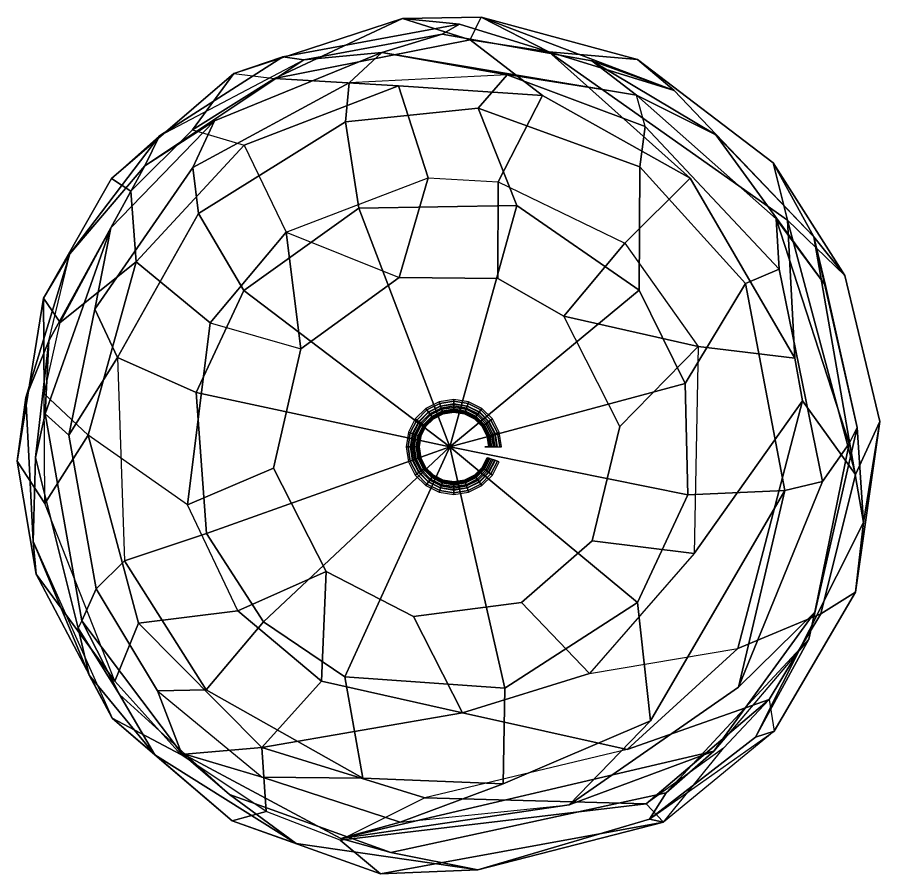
# Model space of a CAD drawing. Extents: x -6 to 11.6, y -2.5 to 13.7.
# Drawn here: x 8.623 to 11.643, y 1.51 to 4.51 of the extents above; entities that cross this region are included whole.
import ezdxf

# ---------------------------------------------------------------- set-up
doc = ezdxf.new("R2010")
doc.units = 0
doc.header["$LTSCALE"] = 1.25
doc.header["$MEASUREMENT"] = 0
doc.layers.get('0').update_dxf_attribs({"linetype": 'CONTINUOUS'})
doc.layers.add('PLANTS', color=3, linetype='CONTINUOUS')

# ---------------------------------------------------------------- blocks, each defined once
blk = doc.blocks.new('T17')
at = {"color": 33, "extrusion": (0, -1, 0)}
blk.add_lwpolyline([(0.0507, 0.2056), (0.0479, 0.1981), (0.044, 0.1815), (0.0418, 0.1604), (0.0407, 0.1346), (0.0407, 0.1106), (0.0429, 0.0723), (0.0462, 0.0408), (0.0501, 0.0242), (0.0534, 0.0099), (0.0556, 0.0002)], dxfattribs=at)
at = {"color": 82}
mesh = blk.add_polyface(dxfattribs=at)
corners = [(-0.1948, 0.4555, 0.4846), (-0.2522, 0.4362, 0.4154), (-0.0554, 0.5002, 0.4154), (0.0112, 0.4935, 0.4846), (0.0363, 0.5018, 0.4154), (0.2618, 0.4162, 0.4846), (0.2188, 0.4525, 0.4154), (0.3772, 0.3319, 0.4154), (0.4248, 0.2454, 0.4846), (0.4608, 0.2001, 0.4154), (0.5016, 0.0296, 0.4154), (0.4826, -0.0882, 0.4846), (0.4735, -0.1693, 0.4154), (0.3786, -0.3317, 0.4154), (0.3568, -0.3387, 0.4846), (0.2491, -0.4379, 0.4154), (0.2331, -0.4346, 0.4846), (0.0327, -0.4938, 0.4846), (-0.0809, -0.4982, 0.4154), (-0.2543, -0.4364, 0.4154), (-0.1793, -0.4631, 0.4846), (-0.394, -0.3164, 0.4154), (-0.3444, -0.3594, 0.4846), (-0.4211, -0.2664, 0.4846), (-0.483, -0.1485, 0.4154), (-0.4863, -0.1103, 0.4846), (-0.5049, -0.0167, 0.4154), (-0.4951, 0.0576, 0.4846), (-0.4741, 0.1736, 0.4154), (-0.4437, 0.2256, 0.4846), (-0.3951, 0.3136, 0.4154), (-0.3389, 0.3631, 0.4846)]
mesh.append_faces([[corners[k] for k in face] for face in [(5, 4, 6, 5), (8, 7, 9, 8), (11, 10, 12, 11), (16, 15, 17, 16), (17, 15, 18, 17), (22, 19, 21, 22), (22, 21, 23, 22)]], dxfattribs={"color": 82})
mesh.append_faces([[corners[k] for k in face] for face in [(0, 3, 0), (3, 5, 3), (5, 8, 5), (8, 11, 8), (11, 14, 11), (14, 16, 13), (17, 20, 17), (20, 22, 20), (23, 25, 21), (25, 27, 25), (27, 29, 27), (29, 31, 29), (31, 0, 31)]], dxfattribs={"vtx0": -1, "color": 82})
mesh.append_faces([[corners[k] for k in face] for face in [(0, 1, 2, 3), (3, 2, 4, 5), (5, 6, 7, 8), (8, 9, 10, 11), (11, 12, 13, 14), (14, 13, 15, 16), (17, 18, 19, 20), (20, 19, 21, 22), (23, 21, 24, 25), (25, 24, 26, 27), (27, 26, 28, 29), (29, 28, 30, 31), (31, 30, 1, 0)]], dxfattribs={"vtx3": -1, "color": 82})
mesh = blk.add_polyface(dxfattribs=at)
corners = [(0.2491, -0.4379, 0.4154), (0.2289, -0.4166, 0.3366), (-0.128, -0.4589, 0.3366), (-0.0809, -0.4982, 0.4154), (-0.2146, -0.4257, 0.3366), (-0.2543, -0.4364, 0.4154), (-0.3139, -0.3592, 0.3366), (-0.394, -0.3164, 0.4154), (-0.3912, -0.2733, 0.3366), (-0.483, -0.1485, 0.4154), (-0.4729, -0.0661, 0.3366), (-0.5049, -0.0167, 0.4154), (-0.4734, 0.0621, 0.3366), (-0.4741, 0.1736, 0.4154), (-0.4547, 0.1455, 0.3366), (-0.3722, 0.2986, 0.3366), (-0.3951, 0.3136, 0.4154), (-0.3005, 0.3703, 0.3366), (-0.2522, 0.4362, 0.4154), (-0.2048, 0.4304, 0.3366), (-0.0554, 0.5002, 0.4154), (0.0236, 0.4754, 0.3366), (0.0363, 0.5018, 0.4154)]
mesh.append_faces([[corners[k] for k in face] for face in [(13, 12, 14, 13)]], dxfattribs={"color": 82})
mesh.append_faces([[corners[k] for k in face] for face in [(0, 3, 0), (3, 5, 3), (5, 7, 5), (7, 9, 7), (9, 11, 9), (11, 13, 11), (13, 16, 13), (16, 18, 16), (18, 20, 18), (20, 22, 20)]], dxfattribs={"vtx0": -1, "color": 82})
mesh.append_faces([[corners[k] for k in face] for face in [(0, 1, 2, 3), (3, 2, 4, 5), (5, 4, 6, 7), (7, 6, 8, 9), (9, 8, 10, 11), (11, 10, 12, 13), (13, 14, 15, 16), (16, 15, 17, 18), (18, 17, 19, 20), (20, 19, 21, 22)]], dxfattribs={"vtx3": -1, "color": 82})
mesh = blk.add_polyface(dxfattribs=at)
corners = [(-0.4682, 0.1241, 0.5538), (-0.4437, 0.2256, 0.4846), (-0.3389, 0.3631, 0.4846), (-0.356, 0.3283, 0.5538), (-0.1948, 0.4555, 0.4846), (-0.1704, 0.4522, 0.5538), (0.0112, 0.4935, 0.4846), (-0.009, 0.4819, 0.5538), (0.2618, 0.4162, 0.4846), (0.1656, 0.451, 0.5538), (0.4248, 0.2454, 0.4846), (0.3104, 0.3646, 0.5538), (0.4382, 0.1884, 0.5538), (0.4826, -0.0882, 0.4846), (0.4754, 0.0228, 0.5538), (0.3568, -0.3387, 0.4846), (0.419, -0.2243, 0.5538), (0.2331, -0.4346, 0.4846), (0.2523, -0.4036, 0.5538), (0.0327, -0.4938, 0.4846), (-0.0691, -0.4734, 0.5538), (-0.1793, -0.4631, 0.4846), (-0.2572, -0.4057, 0.5538), (-0.3444, -0.3594, 0.4846), (-0.3855, -0.2891, 0.5538), (-0.4211, -0.2664, 0.4846), (-0.4337, -0.2117, 0.5538), (-0.4863, -0.1103, 0.4846), (-0.4838, -0.0122, 0.5538), (-0.4951, 0.0576, 0.4846)]
mesh.append_faces([[corners[k] for k in face] for face in [(11, 10, 12, 11)]], dxfattribs={"color": 82})
mesh.append_faces([[corners[k] for k in face] for face in [(0, 3, 0), (3, 5, 3), (5, 7, 5), (7, 9, 7), (9, 11, 9), (12, 14, 10), (14, 16, 14), (16, 18, 16), (18, 20, 18), (20, 22, 20), (22, 24, 22), (24, 26, 24), (26, 28, 26), (28, 0, 28), (0, 3, 0), (3, 5, 3)]], dxfattribs={"vtx0": -1, "color": 82})
mesh.append_faces([[corners[k] for k in face] for face in [(0, 1, 2, 3), (3, 2, 4, 5), (5, 4, 6, 7), (7, 6, 8, 9), (9, 8, 10, 11), (12, 10, 13, 14), (14, 13, 15, 16), (16, 15, 17, 18), (18, 17, 19, 20), (20, 19, 21, 22), (22, 21, 23, 24), (24, 23, 25, 26), (26, 25, 27, 28), (28, 27, 29, 0), (0, 29, 1, 3), (3, 1, 2, 5)]], dxfattribs={"vtx3": -1, "color": 82})
mesh = blk.add_polyface(dxfattribs=at)
corners = [(-0.2522, 0.4362, 0.4154), (-0.2048, 0.4304, 0.3366), (0.0236, 0.4754, 0.3366), (-0.0554, 0.5002, 0.4154), (0.1156, 0.4614, 0.3366), (0.0363, 0.5018, 0.4154), (0.2188, 0.4525, 0.4154), (0.3941, 0.2649, 0.3366), (0.3772, 0.3319, 0.4154), (0.4608, 0.2001, 0.4154), (0.4735, -0.0321, 0.3366), (0.5016, 0.0296, 0.4154), (0.433, -0.1948, 0.3366), (0.4735, -0.1693, 0.4154), (0.3724, -0.2948, 0.3366), (0.3786, -0.3317, 0.4154), (0.2491, -0.4379, 0.4154), (0.3193, -0.3518, 0.3366), (0.2289, -0.4166, 0.3366)]
mesh.append_faces([[corners[k] for k in face] for face in [(5, 4, 6, 5), (8, 7, 9, 8), (16, 17, 18, 16)]], dxfattribs={"color": 82})
mesh.append_faces([[corners[k] for k in face] for face in [(0, 3, 0), (3, 5, 3), (6, 8, 6), (9, 11, 9), (11, 13, 11), (13, 15, 13), (14, 17, 14)]], dxfattribs={"vtx0": -1, "color": 82})
mesh.append_faces([[corners[k] for k in face] for face in [(0, 1, 2, 3), (3, 2, 4, 5), (6, 4, 7, 8), (9, 7, 10, 11), (11, 10, 12, 13), (13, 12, 14, 15), (14, 15, 16, 17)]], dxfattribs={"vtx3": -1, "color": 82})
mesh = blk.add_polyface(dxfattribs=at)
corners = [(-0.3005, 0.3703, 0.3366), (-0.2401, 0.3525, 0.2769), (-0.0601, 0.4218, 0.2769), (-0.2048, 0.4304, 0.3366), (0.1081, 0.4102, 0.2769), (0.0236, 0.4754, 0.3366), (0.2802, 0.314, 0.2769), (0.1156, 0.4614, 0.3366), (0.4026, 0.1038, 0.2769), (0.3941, 0.2649, 0.3366), (0.4113, 0.0539, 0.2769), (0.4735, -0.0321, 0.3366), (0.3362, -0.2351, 0.2769), (0.433, -0.1948, 0.3366), (0.2068, -0.3533, 0.2769), (0.3724, -0.2948, 0.3366), (-0.0294, -0.4096, 0.2769), (0.2289, -0.4166, 0.3366), (-0.128, -0.4589, 0.3366), (-0.2146, -0.4257, 0.3366), (-0.2193, -0.3507, 0.2769), (-0.3139, -0.3592, 0.3366), (-0.3912, -0.2733, 0.3366), (-0.3636, -0.2056, 0.2769), (-0.4729, -0.0661, 0.3366), (-0.422, 0.0138, 0.2769), (-0.4734, 0.0621, 0.3366), (-0.4547, 0.1455, 0.3366), (-0.3662, 0.2163, 0.2769), (-0.3722, 0.2986, 0.3366)]
mesh.append_faces([[corners[k] for k in face] for face in [(17, 16, 18, 17), (20, 19, 21, 20), (25, 24, 26, 25), (28, 27, 29, 28)]], dxfattribs={"color": 82})
mesh.append_faces([[corners[k] for k in face] for face in [(0, 3, 0), (3, 5, 3), (5, 7, 5), (7, 9, 7), (9, 11, 9), (11, 13, 11), (13, 15, 13), (15, 17, 15), (16, 20, 16), (20, 23, 20), (23, 25, 23), (25, 28, 25), (28, 1, 28)]], dxfattribs={"vtx0": -1, "color": 82})
mesh.append_faces([[corners[k] for k in face] for face in [(0, 1, 2, 3), (3, 2, 4, 5), (5, 4, 6, 7), (7, 6, 8, 9), (9, 8, 10, 11), (11, 10, 12, 13), (13, 12, 14, 15), (15, 14, 16, 17), (16, 18, 19, 20), (20, 21, 22, 23), (23, 22, 24, 25), (25, 26, 27, 28), (28, 29, 0, 1)]], dxfattribs={"vtx3": -1, "color": 82})
mesh = blk.add_polyface(dxfattribs=at)
corners = [(-0.3959, 0.256, 0.623), (-0.356, 0.3283, 0.5538), (-0.2747, 0.3808, 0.623), (-0.1704, 0.4522, 0.5538), (-0.0795, 0.4604, 0.623), (-0.009, 0.4819, 0.5538), (0.1656, 0.451, 0.5538), (0.2177, 0.4109, 0.623), (0.3104, 0.3646, 0.5538), (0.4382, 0.1884, 0.5538), (0.3807, 0.2664, 0.623), (0.4754, 0.0228, 0.5538), (0.4658, 0.0039, 0.623), (0.419, -0.2243, 0.5538), (0.426, -0.1929, 0.623), (0.3079, -0.355, 0.623)]
mesh.append_faces([[corners[k] for k in face] for face in [(0, 1, 2, 0), (4, 3, 5, 4), (7, 6, 8, 7), (14, 13, 15, 14)]], dxfattribs={"color": 82})
mesh.append_faces([[corners[k] for k in face] for face in [(2, 4, 2), (4, 7, 4), (7, 10, 7), (10, 12, 10), (12, 14, 12)]], dxfattribs={"vtx0": -1, "color": 82})
mesh.append_faces([[corners[k] for k in face] for face in [(2, 1, 3, 4), (4, 5, 6, 7), (7, 8, 9, 10), (10, 9, 11, 12), (12, 11, 13, 14)]], dxfattribs={"vtx3": -1, "color": 82})
mesh = blk.add_polyface(dxfattribs=at)
corners = [(0.2278, 0.3742, 0.6923), (0.2177, 0.4109, 0.623), (0.3807, 0.2664, 0.623), (0.3844, 0.2077, 0.6923), (0.4658, 0.0039, 0.623), (0.435, -0.0403, 0.6923), (0.426, -0.1929, 0.623), (0.3366, -0.2805, 0.6923), (0.3079, -0.355, 0.623), (0.1393, -0.4176, 0.6923), (-0.1272, -0.4571, 0.623), (-0.058, -0.4382, 0.6923), (-0.3132, -0.3575, 0.623), (-0.219, -0.3856, 0.6923), (-0.3413, -0.2847, 0.6923), (-0.4297, -0.2029, 0.623), (-0.413, -0.1655, 0.6923), (-0.4722, 0.0388, 0.623), (-0.4447, 0.0137, 0.6923), (-0.3959, 0.256, 0.623), (-0.4143, 0.1608, 0.6923), (-0.2747, 0.3808, 0.623), (-0.2999, 0.3262, 0.6923), (-0.0795, 0.4604, 0.623), (-0.1174, 0.4253, 0.6923), (0.0667, 0.4344, 0.6923)]
mesh.append_faces([[corners[k] for k in face] for face in [(9, 8, 10, 9), (9, 10, 11, 9), (13, 12, 14, 13), (24, 23, 25, 24), (25, 23, 1, 25), (25, 0, 1, 25)]], dxfattribs={"color": 82})
mesh.append_faces([[corners[k] for k in face] for face in [(0, 3, 0), (3, 5, 3), (5, 7, 5), (7, 9, 7), (11, 13, 11), (14, 16, 14), (16, 18, 16), (18, 20, 18), (20, 22, 20), (22, 24, 22)]], dxfattribs={"vtx0": -1, "color": 82})
mesh.append_faces([[corners[k] for k in face] for face in [(0, 1, 2, 3), (3, 2, 4, 5), (5, 4, 6, 7), (7, 6, 8, 9), (11, 10, 12, 13), (14, 12, 15, 16), (16, 15, 17, 18), (18, 17, 19, 20), (20, 19, 21, 22), (22, 21, 23, 24)]], dxfattribs={"vtx3": -1, "color": 82})
mesh = blk.add_polyface(dxfattribs=at)
corners = [(-0.388, 0.1046, 0.7615), (-0.4143, 0.1608, 0.6923), (-0.4447, 0.0137, 0.6923), (-0.3796, -0.1328, 0.7615), (-0.413, -0.1655, 0.6923), (-0.3413, -0.2847, 0.6923), (-0.2843, -0.2834, 0.7615), (-0.219, -0.3856, 0.6923), (-0.1017, -0.3866, 0.7615), (-0.058, -0.4382, 0.6923), (0.0621, -0.3932, 0.7615), (0.1393, -0.4176, 0.6923), (0.2341, -0.3197, 0.7615), (0.3366, -0.2805, 0.6923), (0.3908, -0.0507, 0.7615), (0.435, -0.0403, 0.6923), (0.3844, 0.2077, 0.6923), (0.3448, 0.1908, 0.7615), (0.2278, 0.3742, 0.6923), (0.2216, 0.3272, 0.7615), (0.0667, 0.4344, 0.6923), (0.0331, 0.3956, 0.7615), (-0.1174, 0.4253, 0.6923), (-0.1218, 0.3795, 0.7615), (-0.2999, 0.3262, 0.6923), (-0.2934, 0.2727, 0.7615)]
mesh.append_faces([[corners[k] for k in face] for face in [(0, 1, 2, 0), (14, 13, 15, 14)]], dxfattribs={"color": 82})
mesh.append_faces([[corners[k] for k in face] for face in [(0, 2, 0), (3, 6, 3), (6, 8, 6), (8, 10, 8), (10, 12, 10), (12, 14, 12), (14, 17, 14), (17, 19, 17), (19, 21, 19), (21, 23, 21), (23, 25, 23), (25, 0, 25)]], dxfattribs={"vtx0": -1, "color": 82})
mesh.append_faces([[corners[k] for k in face] for face in [(0, 3, 4, 2), (3, 4, 5, 6), (6, 5, 7, 8), (8, 7, 9, 10), (10, 9, 11, 12), (12, 11, 13, 14), (14, 15, 16, 17), (17, 16, 18, 19), (19, 18, 20, 21), (21, 20, 22, 23), (23, 22, 24, 25), (25, 24, 1, 0)]], dxfattribs={"vtx3": -1, "color": 82})
mesh = blk.add_polyface(dxfattribs=at)
corners = [(-0.2401, 0.3525, 0.2769), (-0.1912, 0.2508, 0.2423), (-0.0254, 0.3141, 0.2423), (-0.0601, 0.4218, 0.2769), (0.0564, 0.3097, 0.2423), (0.1081, 0.4102, 0.2769), (0.2043, 0.238, 0.2423), (0.2802, 0.314, 0.2769), (0.2896, 0.1175, 0.2423), (0.4026, 0.1038, 0.2769), (0.2849, -0.1244, 0.2423), (0.4113, 0.0539, 0.2769), (0.1628, -0.2644, 0.2423), (0.3362, -0.2351, 0.2769), (0.2068, -0.3533, 0.2769), (0.0146, -0.3105, 0.2423), (-0.0294, -0.4096, 0.2769), (-0.2193, -0.3507, 0.2769), (-0.15, -0.2733, 0.2423), (-0.3636, -0.2056, 0.2769), (-0.2474, -0.1913, 0.2423), (-0.3064, -0.0677, 0.2423), (-0.422, 0.0138, 0.2769), (-0.3662, 0.2163, 0.2769), (-0.2798, 0.1449, 0.2423)]
mesh.append_faces([[corners[k] for k in face] for face in [(15, 17, 18, 15)]], dxfattribs={"color": 82})
mesh.append_faces([[corners[k] for k in face] for face in [(0, 3, 0), (3, 5, 3), (5, 7, 5), (7, 9, 7), (9, 11, 9), (11, 13, 11), (12, 15, 12), (15, 17, 15), (18, 20, 18), (20, 19, 20), (21, 24, 21), (24, 1, 24)]], dxfattribs={"vtx0": -1, "color": 82})
mesh.append_faces([[corners[k] for k in face] for face in [(0, 1, 2, 3), (3, 2, 4, 5), (5, 4, 6, 7), (7, 6, 8, 9), (9, 8, 10, 11), (11, 10, 12, 13), (12, 13, 14, 15), (15, 14, 16, 17), (18, 17, 19, 20), (20, 21, 22, 19), (21, 22, 23, 24), (24, 23, 0, 1)]], dxfattribs={"vtx3": -1, "color": 82})
mesh = blk.add_polyface(dxfattribs=at)
corners = [(-0.2839, -0.101, 0.7961), (-0.3796, -0.1328, 0.7615), (-0.2843, -0.2834, 0.7615), (-0.2176, -0.2043, 0.7961), (-0.1017, -0.3866, 0.7615), (-0.1226, -0.2683, 0.7961), (0.0621, -0.3932, 0.7615), (0.0642, -0.2816, 0.7961), (0.2341, -0.3197, 0.7615), (0.2189, -0.1815, 0.7961), (0.3908, -0.0507, 0.7615), (0.2777, -0.0559, 0.7961), (0.3448, 0.1908, 0.7615), (0.2744, 0.0743, 0.7961), (0.2216, 0.3272, 0.7615), (0.2209, 0.1831, 0.7961), (0.0331, 0.3956, 0.7615), (0.078, 0.2818, 0.7961), (-0.1218, 0.3795, 0.7615), (-0.1062, 0.2787, 0.7961)]
mesh.append_faces([[corners[k] for k in face] for face in [(0, 3, 0), (3, 5, 3), (5, 7, 5), (7, 9, 7), (9, 11, 9), (11, 13, 11), (13, 15, 13), (15, 17, 15), (17, 19, 17)]], dxfattribs={"vtx0": -1, "color": 82})
mesh.append_faces([[corners[k] for k in face] for face in [(0, 1, 2, 3), (3, 2, 4, 5), (5, 4, 6, 7), (7, 6, 8, 9), (9, 8, 10, 11), (11, 10, 12, 13), (13, 12, 14, 15), (15, 14, 16, 17), (17, 16, 18, 19)]], dxfattribs={"vtx3": -1, "color": 82})
mesh = blk.add_polyface(dxfattribs=at)
corners = [(-0.1062, 0.2787, 0.7961), (-0.1218, 0.3795, 0.7615), (-0.2934, 0.2727, 0.7615), (-0.2404, 0.1826, 0.7961)]
mesh.append_faces([[corners[k] for k in face] for face in [(0, 3, 0)]], dxfattribs={"vtx0": -1, "color": 82})
mesh.append_faces([[corners[k] for k in face] for face in [(0, 1, 2, 3)]], dxfattribs={"vtx3": -1, "color": 82})
mesh = blk.add_polyface(dxfattribs=at)
corners = [(-0.4722, 0.0388, 0.623), (-0.4682, 0.1241, 0.5538), (-0.356, 0.3283, 0.5538), (-0.3959, 0.256, 0.623)]
mesh.append_faces([[corners[k] for k in face] for face in [(0, 3, 0)]], dxfattribs={"vtx0": -1, "color": 82})
mesh.append_faces([[corners[k] for k in face] for face in [(0, 1, 2, 3)]], dxfattribs={"vtx3": -1, "color": 82})
mesh = blk.add_polyface(dxfattribs=at)
corners = [(-0.1738, 0.1145, 0.2077), (-0.1912, 0.2508, 0.2423), (-0.0254, 0.3141, 0.2423), (-0.0593, 0.198, 0.2077), (0.0564, 0.3097, 0.2423), (0.056, 0.1966, 0.2077), (0.2043, 0.238, 0.2423), (0.1329, 0.1526, 0.2077), (0.2896, 0.1175, 0.2423), (0.1983, 0.0241, 0.2077), (0.2849, -0.1244, 0.2423), (0.1662, -0.1095, 0.2077), (0.1628, -0.2644, 0.2423), (0.0837, -0.1816, 0.2077), (0.0146, -0.3105, 0.2423), (-0.0426, -0.1978, 0.2077), (-0.15, -0.2733, 0.2423), (-0.1444, -0.1454, 0.2077), (-0.2474, -0.1913, 0.2423), (-0.3064, -0.0677, 0.2423), (-0.2059, -0.0249, 0.2077), (-0.2798, 0.1449, 0.2423)]
mesh.append_faces([[corners[k] for k in face] for face in [(7, 6, 8, 7), (7, 8, 9, 7), (17, 16, 18, 17), (0, 1, 0), (0, 1, 3, 0)]], dxfattribs={"color": 82})
mesh.append_faces([[corners[k] for k in face] for face in [(0, 3, 0), (3, 5, 3), (5, 7, 5), (9, 11, 9), (11, 13, 11), (13, 15, 13), (15, 17, 15), (17, 20, 17), (20, 0, 20)]], dxfattribs={"vtx0": -1, "color": 82})
mesh.append_faces([[corners[k] for k in face] for face in [(0, 1, 2, 3), (3, 2, 4, 5), (5, 4, 6, 7), (9, 8, 10, 11), (11, 10, 12, 13), (13, 12, 14, 15), (15, 14, 16, 17), (17, 18, 19, 20), (20, 19, 21, 0)]], dxfattribs={"vtx3": -1, "color": 82})
mesh = blk.add_polyface(dxfattribs=at)
corners = [(-0.2404, 0.1826, 0.7961), (-0.2934, 0.2727, 0.7615), (-0.388, 0.1046, 0.7615), (-0.2961, 0.0635, 0.7961)]
mesh.append_faces([[corners[k] for k in face] for face in [(0, 3, 0)]], dxfattribs={"vtx0": -1, "color": 82})
mesh.append_faces([[corners[k] for k in face] for face in [(0, 1, 2, 3)]], dxfattribs={"vtx3": -1, "color": 82})
mesh = blk.add_polyface(dxfattribs=at)
corners = [(0, 0, 0.8307), (-0.2404, 0.1826, 0.7961), (-0.2961, 0.0635, 0.7961), (-0.2839, -0.101, 0.7961), (-0.2176, -0.2043, 0.7961), (-0.1226, -0.2683, 0.7961), (0.0642, -0.2816, 0.7961), (0.2189, -0.1815, 0.7961), (0.2777, -0.0559, 0.7961), (0.2744, 0.0743, 0.7961), (0.2209, 0.1831, 0.7961), (0.078, 0.2818, 0.7961), (-0.1062, 0.2787, 0.7961)]
mesh.append_faces([[corners[k] for k in face] for face in [(0, 1, 0)]], dxfattribs={"vtx0": -1, "color": 82})
mesh.append_faces([[corners[k] for k in face] for face in [(0, 0, 2), (0, 2, 3), (0, 3, 0), (0, 0, 3), (0, 3, 4), (0, 4, 0), (0, 0, 4), (0, 4, 5), (0, 5, 0), (0, 0, 5), (0, 5, 6), (0, 6, 0), (0, 0, 6), (0, 6, 7), (0, 7, 0), (0, 0, 7), (0, 7, 8), (0, 8, 0), (0, 0, 8), (0, 8, 9), (0, 9, 0), (0, 0, 9), (0, 9, 10), (0, 10, 0), (0, 0, 10), (0, 10, 11), (0, 11, 0), (0, 0, 11), (0, 11, 12), (0, 12, 0), (0, 0, 12), (0, 12, 1)]], dxfattribs={"vtx0": -1, "vtx2": -1, "color": 82})
mesh.append_faces([[corners[k] for k in face] for face in [(0, 1, 2, 0)]], dxfattribs={"vtx3": -1, "color": 82})
mesh = blk.add_polyface(dxfattribs=at)
corners = [(-0.4297, -0.2029, 0.623), (-0.4337, -0.2117, 0.5538), (-0.4838, -0.0122, 0.5538), (-0.4722, 0.0388, 0.623), (-0.4682, 0.1241, 0.5538)]
mesh.append_faces([[corners[k] for k in face] for face in [(3, 2, 4, 3)]], dxfattribs={"color": 82})
mesh.append_faces([[corners[k] for k in face] for face in [(0, 3, 0)]], dxfattribs={"vtx0": -1, "color": 82})
mesh.append_faces([[corners[k] for k in face] for face in [(0, 1, 2, 3)]], dxfattribs={"vtx3": -1, "color": 82})
mesh = blk.add_polyface(dxfattribs=at)
corners = [(-0.2961, 0.0635, 0.7961), (-0.388, 0.1046, 0.7615), (-0.3796, -0.1328, 0.7615), (-0.2839, -0.101, 0.7961)]
mesh.append_faces([[corners[k] for k in face] for face in [(0, 3, 0)]], dxfattribs={"vtx0": -1, "color": 82})
mesh.append_faces([[corners[k] for k in face] for face in [(0, 1, 2, 3)]], dxfattribs={"vtx3": -1, "color": 82})
mesh = blk.add_polyface(dxfattribs=at)
corners = [(0.426, -0.1929, 0.623), (0.419, -0.2243, 0.5538), (0.2523, -0.4036, 0.5538), (0.3079, -0.355, 0.623), (-0.0691, -0.4734, 0.5538), (-0.1272, -0.4571, 0.623)]
mesh.append_faces([[corners[k] for k in face] for face in [(0, 3, 0), (3, 5, 3)]], dxfattribs={"vtx0": -1, "color": 82})
mesh.append_faces([[corners[k] for k in face] for face in [(0, 1, 2, 3), (3, 2, 4, 5)]], dxfattribs={"vtx3": -1, "color": 82})
mesh = blk.add_polyface(dxfattribs=at)
corners = [(-0.1272, -0.4571, 0.623), (-0.0691, -0.4734, 0.5538), (-0.2572, -0.4057, 0.5538), (-0.3132, -0.3575, 0.623), (-0.3855, -0.2891, 0.5538), (-0.4297, -0.2029, 0.623), (-0.4337, -0.2117, 0.5538)]
mesh.append_faces([[corners[k] for k in face] for face in [(5, 4, 6, 5)]], dxfattribs={"color": 82})
mesh.append_faces([[corners[k] for k in face] for face in [(0, 3, 0), (3, 5, 3)]], dxfattribs={"vtx0": -1, "color": 82})
mesh.append_faces([[corners[k] for k in face] for face in [(0, 1, 2, 3), (3, 2, 4, 5)]], dxfattribs={"vtx3": -1, "color": 82})
at = {"color": 33}
mesh = blk.add_polymesh((20, 11), dxfattribs=dict(at, m_close=True))
for k, corner in enumerate([(0.0553, 0, 0.2103), (0.0525, 0, 0.2029), (0.0487, 0, 0.1863), (0.0464, 0, 0.1651), (0.0453, 0, 0.1394), (0.0453, 0, 0.1154), (0.0475, 0, 0.077), (0.0509, 0, 0.0456), (0.0547, 0, 0.029), (0.0581, 0, 0.0147), (0.0603, 0, 0.005), (0.0528, 0.0157, 0.2103), (0.0502, 0.0148, 0.2029), (0.0465, 0.0136, 0.1863), (0.0444, 0.0129, 0.1651), (0.0433, 0.0126, 0.1394), (0.0433, 0.0126, 0.1154), (0.0454, 0.0132, 0.077), (0.0486, 0.0143, 0.0456), (0.0523, 0.0155, 0.029), (0.0555, 0.0165, 0.0147), (0.0576, 0.0172, 0.005), (0.0456, 0.0298, 0.2103), (0.0434, 0.0281, 0.2029), (0.0403, 0.0259, 0.1863), (0.0384, 0.0246, 0.1651), (0.0375, 0.0239, 0.1394), (0.0375, 0.0239, 0.1154), (0.0393, 0.0252, 0.077), (0.042, 0.0272, 0.0456), (0.0452, 0.0294, 0.029), (0.0479, 0.0314, 0.0147), (0.0497, 0.0327, 0.005), (0.0344, 0.041, 0.2103), (0.0328, 0.0387, 0.2029), (0.0305, 0.0356, 0.1863), (0.0292, 0.0338, 0.1651), (0.0286, 0.0329, 0.1394), (0.0286, 0.0329, 0.1154), (0.0298, 0.0347, 0.077), (0.0318, 0.0374, 0.0456), (0.0341, 0.0405, 0.029), (0.0361, 0.0432, 0.0147), (0.0373, 0.045, 0.005), (0.0203, 0.0482, 0.2103), (0.0194, 0.0455, 0.2029), (0.0182, 0.0419, 0.1863), (0.0176, 0.0397, 0.1651), (0.0172, 0.0387, 0.1394), (0.0172, 0.0387, 0.1154), (0.0179, 0.0408, 0.077), (0.0189, 0.044, 0.0456), (0.0201, 0.0476, 0.029), (0.0212, 0.0508, 0.0147), (0.0218, 0.0529, 0.005), (0.0046, 0.0507, 0.2103), (0.0046, 0.0479, 0.2029), (0.0046, 0.044, 0.1863), (0.0046, 0.0418, 0.1651), (0.0046, 0.0407, 0.1394), (0.0046, 0.0407, 0.1154), (0.0046, 0.0429, 0.077), (0.0046, 0.0462, 0.0456), (0.0046, 0.0501, 0.029), (0.0046, 0.0534, 0.0147), (0.0046, 0.0556, 0.005), (-0.011, 0.0482, 0.2103), (-0.0101, 0.0455, 0.2029), (-0.009, 0.0419, 0.1863), (-0.0083, 0.0397, 0.1651), (-0.0079, 0.0387, 0.1394), (-0.0079, 0.0387, 0.1154), (-0.0086, 0.0408, 0.077), (-0.0096, 0.044, 0.0456), (-0.0108, 0.0476, 0.029), (-0.0119, 0.0508, 0.0147), (-0.0125, 0.0529, 0.005), (-0.0251, 0.041, 0.2103), (-0.0235, 0.0387, 0.2029), (-0.0212, 0.0356, 0.1863), (-0.0199, 0.0338, 0.1651), (-0.0193, 0.0329, 0.1394), (-0.0193, 0.0329, 0.1154), (-0.0206, 0.0347, 0.077), (-0.0225, 0.0374, 0.0456), (-0.0248, 0.0405, 0.029), (-0.0268, 0.0432, 0.0147), (-0.0281, 0.045, 0.005), (-0.0363, 0.0298, 0.2103), (-0.0341, 0.0281, 0.2029), (-0.031, 0.0259, 0.1863), (-0.0291, 0.0246, 0.1651), (-0.0283, 0.0239, 0.1394), (-0.0283, 0.0239, 0.1154), (-0.03, 0.0252, 0.077), (-0.0327, 0.0272, 0.0456), (-0.0359, 0.0294, 0.029), (-0.0386, 0.0314, 0.0147), (-0.0404, 0.0327, 0.005), (-0.0435, 0.0157, 0.2103), (-0.0409, 0.0148, 0.2029), (-0.0372, 0.0136, 0.1863), (-0.0351, 0.0129, 0.1651), (-0.034, 0.0126, 0.1394), (-0.034, 0.0126, 0.1154), (-0.0361, 0.0132, 0.077), (-0.0393, 0.0143, 0.0456), (-0.043, 0.0155, 0.029), (-0.0462, 0.0165, 0.0147), (-0.0483, 0.0172, 0.005), (-0.046, 0, 0.2103), (-0.0432, 0, 0.2029), (-0.0394, 0, 0.1863), (-0.0371, 0, 0.1651), (-0.036, 0, 0.1394), (-0.036, 0, 0.1154), (-0.0382, 0, 0.077), (-0.0416, 0, 0.0456), (-0.0454, 0, 0.029), (-0.0488, 0, 0.0147), (-0.051, 0, 0.005), (-0.0435, -0.0157, 0.2103), (-0.0409, -0.0148, 0.2029), (-0.0372, -0.0136, 0.1863), (-0.0351, -0.0129, 0.1651), (-0.034, -0.0126, 0.1394), (-0.034, -0.0126, 0.1154), (-0.0361, -0.0132, 0.077), (-0.0393, -0.0143, 0.0456), (-0.043, -0.0155, 0.029), (-0.0462, -0.0165, 0.0147), (-0.0483, -0.0172, 0.005), (-0.0363, -0.0298, 0.2103), (-0.0341, -0.0281, 0.2029), (-0.031, -0.0259, 0.1863), (-0.0291, -0.0246, 0.1651), (-0.0283, -0.0239, 0.1394), (-0.0283, -0.0239, 0.1154), (-0.03, -0.0252, 0.077), (-0.0327, -0.0272, 0.0456), (-0.0359, -0.0294, 0.029), (-0.0386, -0.0314, 0.0147), (-0.0404, -0.0327, 0.005), (-0.0251, -0.041, 0.2103), (-0.0235, -0.0387, 0.2029), (-0.0212, -0.0356, 0.1863), (-0.0199, -0.0338, 0.1651), (-0.0193, -0.0329, 0.1394), (-0.0193, -0.0329, 0.1154), (-0.0206, -0.0347, 0.077), (-0.0225, -0.0374, 0.0456), (-0.0248, -0.0405, 0.029), (-0.0268, -0.0432, 0.0147), (-0.0281, -0.045, 0.005), (-0.011, -0.0482, 0.2103), (-0.0101, -0.0455, 0.2029), (-0.009, -0.0419, 0.1863), (-0.0083, -0.0397, 0.1651), (-0.0079, -0.0387, 0.1394), (-0.0079, -0.0387, 0.1154), (-0.0086, -0.0408, 0.077), (-0.0096, -0.044, 0.0456), (-0.0108, -0.0476, 0.029), (-0.0119, -0.0508, 0.0147), (-0.0125, -0.0529, 0.005), (0.0046, -0.0507, 0.2103), (0.0046, -0.0479, 0.2029), (0.0046, -0.044, 0.1863), (0.0046, -0.0418, 0.1651), (0.0046, -0.0407, 0.1394), (0.0046, -0.0407, 0.1154), (0.0046, -0.0429, 0.077), (0.0046, -0.0462, 0.0456), (0.0046, -0.0501, 0.029), (0.0046, -0.0534, 0.0147), (0.0046, -0.0556, 0.005), (0.0203, -0.0482, 0.2103), (0.0194, -0.0455, 0.2029), (0.0182, -0.0419, 0.1863), (0.0176, -0.0397, 0.1651), (0.0172, -0.0387, 0.1394), (0.0172, -0.0387, 0.1154), (0.0179, -0.0408, 0.077), (0.0189, -0.044, 0.0456), (0.0201, -0.0476, 0.029), (0.0212, -0.0508, 0.0147), (0.0218, -0.0529, 0.005), (0.0344, -0.041, 0.2103), (0.0328, -0.0387, 0.2029), (0.0305, -0.0356, 0.1863), (0.0292, -0.0338, 0.1651), (0.0286, -0.0329, 0.1394), (0.0286, -0.0329, 0.1154), (0.0298, -0.0347, 0.077), (0.0318, -0.0374, 0.0456), (0.0341, -0.0405, 0.029), (0.0361, -0.0432, 0.0147), (0.0373, -0.045, 0.005), (0.0456, -0.0298, 0.2103), (0.0434, -0.0281, 0.2029), (0.0403, -0.0259, 0.1863), (0.0384, -0.0246, 0.1651), (0.0375, -0.0239, 0.1394), (0.0375, -0.0239, 0.1154), (0.0393, -0.0252, 0.077), (0.042, -0.0272, 0.0456), (0.0452, -0.0294, 0.029), (0.0479, -0.0314, 0.0147), (0.0497, -0.0327, 0.005), (0.0528, -0.0157, 0.2103), (0.0502, -0.0148, 0.2029), (0.0465, -0.0136, 0.1863), (0.0444, -0.0129, 0.1651), (0.0433, -0.0126, 0.1394), (0.0433, -0.0126, 0.1154), (0.0454, -0.0132, 0.077), (0.0486, -0.0143, 0.0456), (0.0523, -0.0155, 0.029), (0.0555, -0.0165, 0.0147), (0.0576, -0.0172, 0.005)]):
    mesh.set_mesh_vertex(divmod(k, 11), corner)

msp = doc.modelspace()

# ---------------------------------------------------------------- block references
at = {"layer": 'PLANTS', "xscale": 3, "yscale": 3, "zscale": 3}
msp.add_blockref('T17', (10.138, 3.005), dxfattribs=at)

doc.saveas('drawing.dxf')
